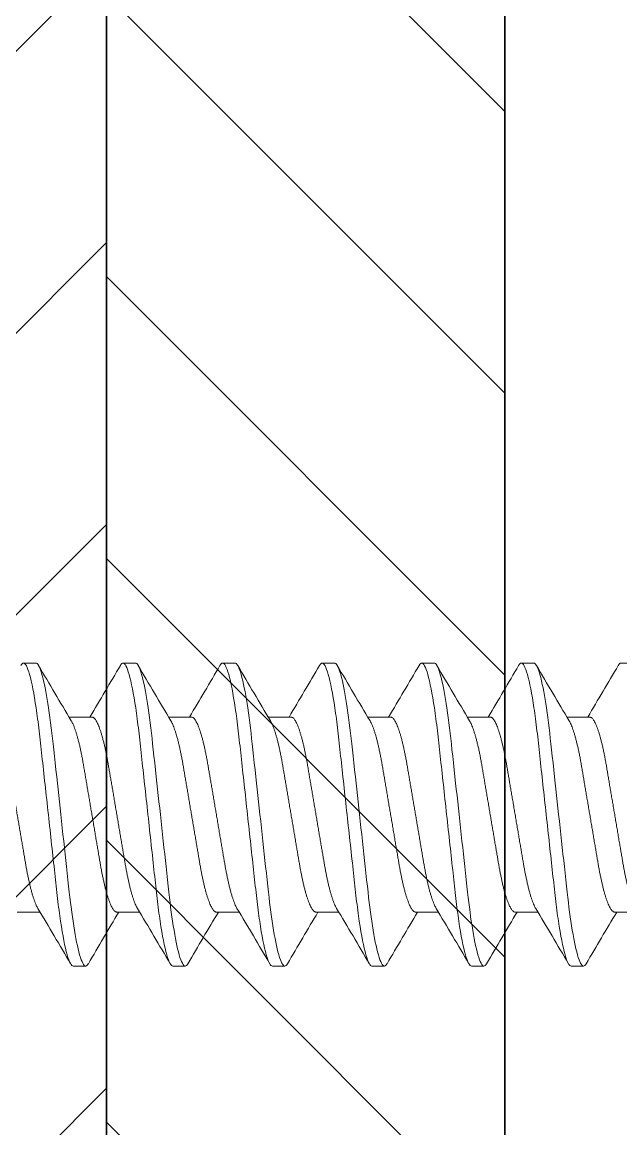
# Model space of a CAD drawing. Extents: x -26 to 91, y -47 to 75.
# Drawn here: x 48.408 to 48.784, y 52.028 to 52.722 of the extents above; entities that cross this region are included whole.
import ezdxf

# ---------------------------------------------------------------- set-up
doc = ezdxf.new("R2010")
doc.units = 0
doc.header["$MEASUREMENT"] = 0
doc.layers.get('0').update_dxf_attribs({"linetype": 'CONTINUOUS'})
for name, color, linetype in [('Ballons', 7, 'CONTINUOUS'), ('FRAME', 1, 'CONTINUOUS'), ('SETTING BLOCKS', 7, 'CONTINUOUS'), ('TEXT', 7, 'CONTINUOUS')]:
    doc.layers.add(name, color=color, linetype=linetype)

# ---------------------------------------------------------------- blocks, each defined once
blk = doc.blocks.new('3805 BLOCK FRAME')
blk.add_lwpolyline([(-0.0875, 0.309), (-0.0875, 1), (-0.9905, 1)])
blk = doc.blocks.new('A$C3BF656AD')
at = {"layer": 'SETTING BLOCKS'}
h = blk.add_hatch(dxfattribs=at)
h.set_pattern_fill('ANSI31', color=256, scale=0.25, angle=90, style=0)
h.set_pattern_definition([(135, (0.820812, -8.054306), (-0.02209709, -0.02209709), [])])
h.paths.add_polyline_path([(0, 0.0625), (0.25, 0.0625), (0.25, 0.1095), (0, 0.1095)])
h = blk.add_hatch(dxfattribs=at)
h.set_pattern_fill('ANSI31', color=256, scale=0.25, style=0)
h.set_pattern_definition([(45, (-2.098375, -8.085556), (-0.02209709, 0.02209709), [])])
h.paths.add_polyline_path([(0, 0), (0.25, 0), (0.25, 0.0625), (0, 0.0625)])
for points in [[(0, 0.0625), (0, 0.1095), (0.25, 0.1095), (0.25, 0.0625)], [(0, 0), (0, 0.0625), (0.25, 0.0625), (0.25, 0)]]:
    blk.add_lwpolyline(points, close=True, dxfattribs=at)
blk = doc.blocks.new('no 10 1 in')
at = {"color": 7, "linetype": 'Continuous', "lineweight": 15}
for p, q in [((55.43295, 25.67204), (55.42514, 25.67204)), ((55.49545, 25.67204), (55.48764, 25.67204)), ((55.55795, 25.67204), (55.55014, 25.67204)), ((55.62045, 25.67204), (55.61264, 25.67204)), ((55.68295, 25.67204), (55.67514, 25.67204)), ((55.74545, 25.67204), (55.73764, 25.67204)), ((55.40561, 25.63821), (55.39125, 25.63821)), ((55.46811, 25.63821), (55.45375, 25.63821)), ((55.53061, 25.63821), (55.51625, 25.63821)), ((55.59311, 25.63821), (55.57875, 25.63821)), ((55.65561, 25.63821), (55.64125, 25.63821)), ((55.71811, 25.63821), (55.70375, 25.63821)), ((55.78061, 25.63821), (55.76625, 25.63821)), ((55.42123, 25.51587), (55.43559, 25.51587)), ((55.48373, 25.51587), (55.49809, 25.51587)), ((55.54623, 25.51587), (55.56059, 25.51587)), ((55.60873, 25.51587), (55.62309, 25.51587)), ((55.67123, 25.51587), (55.68559, 25.51587)), ((55.73373, 25.51587), (55.74809, 25.51587)), ((55.39389, 25.48204), (55.4017, 25.48204)), ((55.45639, 25.48204), (55.4642, 25.48204)), ((55.51889, 25.48204), (55.5267, 25.48204)), ((55.58139, 25.48204), (55.5892, 25.48204)), ((55.64389, 25.48204), (55.6517, 25.48204)), ((55.70639, 25.48204), (55.7142, 25.48204)), ((55.76889, 25.48204), (55.7767, 25.48204))]:
    blk.add_line(p, q, dxfattribs=at)
at = {"color": 7, "linetype": 'Continuous', "lineweight": 15, "flags": 128}
for points in [[(55.42347, 25.67055), (55.42355, 25.6707), (55.42397, 25.67129), (55.42437, 25.67171), (55.42476, 25.67196), (55.42514, 25.67204), (55.42557, 25.67194), (55.42602, 25.67161), (55.42648, 25.67107), (55.42696, 25.67029), (55.42745, 25.66928), (55.42794, 25.66807), (55.42844, 25.66663), (55.42895, 25.66496), (55.42946, 25.66308), (55.42992, 25.66122), (55.43038, 25.65919), (55.43084, 25.657), (55.43129, 25.65466), (55.43175, 25.65217), (55.4322, 25.64954), (55.43265, 25.64679), (55.43309, 25.64391), (55.4335, 25.64108), (55.4339, 25.63816), (55.4343, 25.63515), (55.43468, 25.63208), (55.43506, 25.62895), (55.43542, 25.62576), (55.43584, 25.62193), (55.43628, 25.61796), (55.43673, 25.61385), (55.43719, 25.60963), (55.43762, 25.60576), (55.43805, 25.60181), (55.43849, 25.59779), (55.43894, 25.59371), (55.43939, 25.58959), (55.43984, 25.58543), (55.4403, 25.58124), (55.44076, 25.57704), (55.4412, 25.57305), (55.44164, 25.56907), (55.44207, 25.56512), (55.4425, 25.56119), (55.44293, 25.5573), (55.44335, 25.55347), (55.44384, 25.54903), (55.44431, 25.54468), (55.44478, 25.54045), (55.44523, 25.53634), (55.44562, 25.53278), (55.446, 25.52934), (55.44637, 25.52597), (55.44677, 25.52266), (55.44717, 25.51941), (55.44758, 25.51624), (55.44801, 25.51316), (55.44844, 25.51018), (55.44886, 25.50744), (55.44928, 25.50481), (55.44971, 25.5023), (55.45014, 25.49991), (55.45058, 25.49766), (55.45102, 25.49553), (55.45153, 25.49322), (55.45205, 25.49111), (55.45256, 25.48922), (55.45306, 25.48754), (55.45351, 25.48623), (55.45395, 25.48511), (55.45438, 25.48416), (55.4548, 25.48339), (55.45522, 25.48279), (55.45562, 25.48237), (55.45601, 25.48213), (55.45639, 25.48204), (55.45639, 25.48204)], [(55.48597, 25.67055), (55.48605, 25.6707), (55.48647, 25.67129), (55.48687, 25.67171), (55.48726, 25.67196), (55.48764, 25.67204), (55.48807, 25.67194), (55.48852, 25.67161), (55.48898, 25.67107), (55.48946, 25.67029), (55.48995, 25.66928), (55.49044, 25.66807), (55.49094, 25.66663), (55.49145, 25.66496), (55.49196, 25.66308), (55.49242, 25.66122), (55.49288, 25.65919), (55.49334, 25.657), (55.49379, 25.65466), (55.49425, 25.65217), (55.4947, 25.64954), (55.49515, 25.64679), (55.49559, 25.64391), (55.496, 25.64108), (55.4964, 25.63816), (55.4968, 25.63515), (55.49718, 25.63208), (55.49756, 25.62895), (55.49792, 25.62576), (55.49834, 25.62193), (55.49878, 25.61796), (55.49923, 25.61385), (55.49969, 25.60963), (55.50012, 25.60576), (55.50055, 25.60181), (55.50099, 25.59779), (55.50144, 25.59371), (55.50189, 25.58959), (55.50234, 25.58543), (55.5028, 25.58124), (55.50326, 25.57704), (55.5037, 25.57305), (55.50414, 25.56907), (55.50457, 25.56512), (55.505, 25.56119), (55.50543, 25.5573), (55.50585, 25.55347), (55.50634, 25.54903), (55.50681, 25.54468), (55.50728, 25.54045), (55.50773, 25.53634), (55.50812, 25.53278), (55.5085, 25.52934), (55.50887, 25.52597), (55.50927, 25.52266), (55.50967, 25.51941), (55.51008, 25.51624), (55.51051, 25.51316), (55.51094, 25.51018), (55.51136, 25.50744), (55.51178, 25.50481), (55.51221, 25.5023), (55.51264, 25.49991), (55.51308, 25.49766), (55.51352, 25.49553), (55.51403, 25.49322), (55.51455, 25.49111), (55.51506, 25.48922), (55.51556, 25.48754), (55.51601, 25.48623), (55.51645, 25.48511), (55.51688, 25.48416), (55.5173, 25.48339), (55.51772, 25.48279), (55.51812, 25.48237), (55.51851, 25.48213), (55.51889, 25.48204), (55.51889, 25.48204)], [(55.54847, 25.67055), (55.54855, 25.6707), (55.54897, 25.67129), (55.54937, 25.67171), (55.54976, 25.67196), (55.55014, 25.67204), (55.55057, 25.67194), (55.55102, 25.67161), (55.55148, 25.67107), (55.55196, 25.67029), (55.55245, 25.66928), (55.55294, 25.66807), (55.55344, 25.66663), (55.55395, 25.66496), (55.55446, 25.66308), (55.55492, 25.66122), (55.55538, 25.65919), (55.55584, 25.657), (55.55629, 25.65466), (55.55675, 25.65217), (55.5572, 25.64954), (55.55765, 25.64679), (55.55809, 25.64391), (55.5585, 25.64108), (55.5589, 25.63816), (55.5593, 25.63515), (55.55968, 25.63208), (55.56006, 25.62895), (55.56042, 25.62576), (55.56084, 25.62193), (55.56128, 25.61796), (55.56173, 25.61385), (55.56219, 25.60963), (55.56262, 25.60576), (55.56305, 25.60181), (55.56349, 25.59779), (55.56394, 25.59371), (55.56439, 25.58959), (55.56484, 25.58543), (55.5653, 25.58124), (55.56576, 25.57704), (55.5662, 25.57305), (55.56664, 25.56907), (55.56707, 25.56512), (55.5675, 25.56119), (55.56793, 25.5573), (55.56835, 25.55347), (55.56884, 25.54903), (55.56931, 25.54468), (55.56978, 25.54045), (55.57023, 25.53634), (55.57062, 25.53278), (55.571, 25.52934), (55.57137, 25.52597), (55.57177, 25.52266), (55.57217, 25.51941), (55.57258, 25.51624), (55.57301, 25.51316), (55.57344, 25.51018), (55.57386, 25.50744), (55.57428, 25.50481), (55.57471, 25.5023), (55.57514, 25.49991), (55.57558, 25.49766), (55.57602, 25.49553), (55.57653, 25.49322), (55.57705, 25.49111), (55.57756, 25.48922), (55.57806, 25.48754), (55.57851, 25.48623), (55.57895, 25.48511), (55.57938, 25.48416), (55.5798, 25.48339), (55.58022, 25.48279), (55.58062, 25.48237), (55.58101, 25.48213), (55.58139, 25.48204), (55.58139, 25.48204)], [(55.61097, 25.67055), (55.61105, 25.6707), (55.61147, 25.67129), (55.61187, 25.67171), (55.61226, 25.67196), (55.61264, 25.67204), (55.61307, 25.67194), (55.61352, 25.67161), (55.61398, 25.67107), (55.61446, 25.67029), (55.61495, 25.66928), (55.61544, 25.66807), (55.61594, 25.66663), (55.61645, 25.66496), (55.61696, 25.66308), (55.61742, 25.66122), (55.61788, 25.65919), (55.61834, 25.657), (55.61879, 25.65466), (55.61925, 25.65217), (55.6197, 25.64954), (55.62015, 25.64679), (55.62059, 25.64391), (55.621, 25.64108), (55.6214, 25.63816), (55.6218, 25.63515), (55.62218, 25.63208), (55.62256, 25.62895), (55.62292, 25.62576), (55.62334, 25.62193), (55.62378, 25.61796), (55.62423, 25.61385), (55.62469, 25.60963), (55.62512, 25.60576), (55.62555, 25.60181), (55.62599, 25.59779), (55.62644, 25.59371), (55.62689, 25.58959), (55.62734, 25.58543), (55.6278, 25.58124), (55.62826, 25.57704), (55.6287, 25.57305), (55.62914, 25.56907), (55.62957, 25.56512), (55.63, 25.56119), (55.63043, 25.5573), (55.63085, 25.55347), (55.63134, 25.54903), (55.63181, 25.54468), (55.63228, 25.54045), (55.63273, 25.53634), (55.63312, 25.53278), (55.6335, 25.52934), (55.63387, 25.52597), (55.63427, 25.52266), (55.63467, 25.51941), (55.63508, 25.51624), (55.63551, 25.51316), (55.63594, 25.51018), (55.63636, 25.50744), (55.63678, 25.50481), (55.63721, 25.5023), (55.63764, 25.49991), (55.63808, 25.49766), (55.63852, 25.49553), (55.63903, 25.49322), (55.63955, 25.49111), (55.64006, 25.48922), (55.64056, 25.48754), (55.64101, 25.48623), (55.64145, 25.48511), (55.64188, 25.48416), (55.6423, 25.48339), (55.64272, 25.48279), (55.64312, 25.48237), (55.64351, 25.48213), (55.64389, 25.48204), (55.64389, 25.48204)], [(55.67347, 25.67055), (55.67355, 25.6707), (55.67397, 25.67129), (55.67437, 25.67171), (55.67476, 25.67196), (55.67514, 25.67204), (55.67557, 25.67194), (55.67602, 25.67161), (55.67648, 25.67107), (55.67696, 25.67029), (55.67745, 25.66928), (55.67794, 25.66807), (55.67844, 25.66663), (55.67895, 25.66496), (55.67946, 25.66308), (55.67992, 25.66122), (55.68038, 25.65919), (55.68084, 25.657), (55.68129, 25.65466), (55.68175, 25.65217), (55.6822, 25.64954), (55.68265, 25.64679), (55.68309, 25.64391), (55.6835, 25.64108), (55.6839, 25.63816), (55.6843, 25.63515), (55.68468, 25.63208), (55.68506, 25.62895), (55.68542, 25.62576), (55.68584, 25.62193), (55.68628, 25.61796), (55.68673, 25.61385), (55.68719, 25.60963), (55.68762, 25.60576), (55.68805, 25.60181), (55.68849, 25.59779), (55.68894, 25.59371), (55.68939, 25.58959), (55.68984, 25.58543), (55.6903, 25.58124), (55.69076, 25.57704), (55.6912, 25.57305), (55.69164, 25.56907), (55.69207, 25.56512), (55.6925, 25.56119), (55.69293, 25.5573), (55.69335, 25.55347), (55.69384, 25.54903), (55.69431, 25.54468), (55.69478, 25.54045), (55.69523, 25.53634), (55.69562, 25.53278), (55.696, 25.52934), (55.69637, 25.52597), (55.69677, 25.52266), (55.69717, 25.51941), (55.69758, 25.51624), (55.69801, 25.51316), (55.69844, 25.51018), (55.69886, 25.50744), (55.69928, 25.50481), (55.69971, 25.5023), (55.70014, 25.49991), (55.70058, 25.49766), (55.70102, 25.49553), (55.70153, 25.49322), (55.70205, 25.49111), (55.70256, 25.48922), (55.70306, 25.48754), (55.70351, 25.48623), (55.70395, 25.48511), (55.70438, 25.48416), (55.7048, 25.48339), (55.70522, 25.48279), (55.70562, 25.48237), (55.70601, 25.48213), (55.70639, 25.48204), (55.70639, 25.48204)], [(55.73597, 25.67055), (55.73605, 25.6707), (55.73647, 25.67129), (55.73687, 25.67171), (55.73726, 25.67196), (55.73764, 25.67204), (55.73807, 25.67194), (55.73852, 25.67161), (55.73898, 25.67107), (55.73946, 25.67029), (55.73995, 25.66928), (55.74044, 25.66807), (55.74094, 25.66663), (55.74145, 25.66496), (55.74196, 25.66308), (55.74242, 25.66122), (55.74288, 25.65919), (55.74334, 25.657), (55.74379, 25.65466), (55.74425, 25.65217), (55.7447, 25.64954), (55.74515, 25.64679), (55.74559, 25.64391), (55.746, 25.64108), (55.7464, 25.63816), (55.7468, 25.63515), (55.74718, 25.63208), (55.74756, 25.62895), (55.74792, 25.62576), (55.74834, 25.62193), (55.74878, 25.61796), (55.74923, 25.61385), (55.74969, 25.60963), (55.75012, 25.60576), (55.75055, 25.60181), (55.75099, 25.59779), (55.75144, 25.59371), (55.75189, 25.58959), (55.75234, 25.58543), (55.7528, 25.58124), (55.75326, 25.57704), (55.7537, 25.57305), (55.75414, 25.56907), (55.75457, 25.56512), (55.755, 25.56119), (55.75543, 25.5573), (55.75585, 25.55347), (55.75634, 25.54903), (55.75681, 25.54468), (55.75728, 25.54045), (55.75773, 25.53634), (55.75812, 25.53278), (55.7585, 25.52934), (55.75887, 25.52597), (55.75927, 25.52266), (55.75967, 25.51941), (55.76008, 25.51624), (55.76051, 25.51316), (55.76094, 25.51018), (55.76136, 25.50744), (55.76178, 25.50481), (55.76221, 25.5023), (55.76264, 25.49991), (55.76308, 25.49766), (55.76352, 25.49553), (55.76403, 25.49322), (55.76455, 25.49111), (55.76506, 25.48922), (55.76556, 25.48754), (55.76601, 25.48623), (55.76645, 25.48511), (55.76688, 25.48416), (55.7673, 25.48339), (55.76772, 25.48279), (55.76812, 25.48237), (55.76851, 25.48213), (55.76889, 25.48204), (55.76889, 25.48204)]]:
    blk.add_lwpolyline(points, dxfattribs=at)
at = {"color": 7, "linetype": 'Continuous', "lineweight": 15}
for centre, radius, start, end in [((51.81804, 27.78099), 4.17768, 329.14215, 329.65759), ((58.92023, 27.71047), 4.03865, 210.33779, 210.91002), ((51.88177, 27.78026), 4.17626, 329.14206, 329.65768), ((58.98232, 27.71023), 4.03818, 210.33778, 210.91007), ((51.94472, 27.78), 4.17573, 329.14203, 329.65771), ((59.04361, 27.70951), 4.03677, 210.33766, 210.91015), ((52.00878, 27.77907), 4.17391, 329.14192, 329.65783), ((59.10684, 27.70995), 4.03762, 210.33772, 210.91009), ((52.06952, 27.78012), 4.17597, 329.14199, 329.65765), ((59.1708, 27.71082), 4.03932, 210.33784, 210.90997), ((52.12977, 27.78144), 4.17858, 329.1422, 329.65754), ((59.23435, 27.71143), 4.04053, 210.33792, 210.90988), ((59.00807, 23.37353), 4.17683, 149.14207, 149.65762), ((51.96894, 23.44351), 4.03885, 30.33781, 30.91), ((59.06968, 23.37405), 4.1758, 149.14203, 149.65771), ((52.03059, 23.44301), 4.03984, 30.3379, 30.90996), ((59.13264, 23.37379), 4.17633, 149.14206, 149.65768), ((52.09232, 23.44255), 4.04074, 30.33794, 30.90987), ((59.19514, 23.37379), 4.17633, 149.14206, 149.65768), ((52.15586, 23.44317), 4.03952, 30.33785, 30.90996), ((59.2585, 23.37327), 4.17734, 149.14208, 149.65757), ((52.21836, 23.44317), 4.03952, 30.33785, 30.90996), ((59.321, 23.37327), 4.17734, 149.14208, 149.65757), ((52.28233, 23.44403), 4.03782, 30.33773, 30.91008)]:
    blk.add_arc(centre, radius, start, end, dxfattribs=at)
for points, knots in [([(55.43295, 25.67204), (55.43408, 25.67204), (55.43539, 25.66973), (55.43815, 25.6601), (55.43958, 25.65279), (55.44156, 25.63947), (55.4422, 25.63465), (55.44338, 25.62461), (55.44393, 25.61939), (55.44579, 25.60246), (55.44718, 25.58977), (55.44997, 25.56432), (55.45136, 25.55163), (55.45322, 25.5347), (55.45377, 25.52948), (55.45496, 25.51943), (55.45559, 25.51462), (55.45757, 25.50129), (55.45901, 25.49399), (55.46176, 25.48436), (55.46307, 25.48204), (55.4642, 25.48204)], [0, 0, 0, 0, 0.125, 0.125, 0.25, 0.25, 0.3125, 0.3125, 0.375, 0.375, 0.5, 0.5, 0.625, 0.625, 0.6875, 0.6875, 0.75, 0.75, 0.875, 0.875, 1, 1, 1, 1]), ([(55.49545, 25.67204), (55.49658, 25.67204), (55.49789, 25.66973), (55.50065, 25.6601), (55.50208, 25.65279), (55.50406, 25.63947), (55.5047, 25.63465), (55.50588, 25.62461), (55.50643, 25.61939), (55.50829, 25.60246), (55.50968, 25.58977), (55.51247, 25.56432), (55.51386, 25.55163), (55.51572, 25.5347), (55.51627, 25.52948), (55.51746, 25.51943), (55.51809, 25.51462), (55.52007, 25.50129), (55.52151, 25.49399), (55.52426, 25.48436), (55.52557, 25.48204), (55.5267, 25.48204)], [0, 0, 0, 0, 0.125, 0.125, 0.25, 0.25, 0.3125, 0.3125, 0.375, 0.375, 0.5, 0.5, 0.625, 0.625, 0.6875, 0.6875, 0.75, 0.75, 0.875, 0.875, 1, 1, 1, 1]), ([(55.55795, 25.67204), (55.55908, 25.67204), (55.56039, 25.66973), (55.56315, 25.6601), (55.56458, 25.65279), (55.56656, 25.63947), (55.5672, 25.63465), (55.56838, 25.62461), (55.56893, 25.61939), (55.57079, 25.60246), (55.57218, 25.58977), (55.57497, 25.56432), (55.57636, 25.55163), (55.57822, 25.5347), (55.57877, 25.52948), (55.57996, 25.51943), (55.58059, 25.51462), (55.58257, 25.50129), (55.58401, 25.49399), (55.58676, 25.48436), (55.58807, 25.48204), (55.5892, 25.48204)], [0, 0, 0, 0, 0.125, 0.125, 0.25, 0.25, 0.3125, 0.3125, 0.375, 0.375, 0.5, 0.5, 0.625, 0.625, 0.6875, 0.6875, 0.75, 0.75, 0.875, 0.875, 1, 1, 1, 1]), ([(55.62045, 25.67204), (55.62158, 25.67204), (55.62289, 25.66973), (55.62565, 25.6601), (55.62708, 25.65279), (55.62906, 25.63947), (55.6297, 25.63465), (55.63088, 25.62461), (55.63143, 25.61939), (55.63329, 25.60246), (55.63468, 25.58977), (55.63747, 25.56432), (55.63886, 25.55163), (55.64072, 25.5347), (55.64127, 25.52948), (55.64246, 25.51943), (55.64309, 25.51462), (55.64507, 25.50129), (55.64651, 25.49399), (55.64926, 25.48436), (55.65057, 25.48204), (55.6517, 25.48204)], [0, 0, 0, 0, 0.125, 0.125, 0.25, 0.25, 0.3125, 0.3125, 0.375, 0.375, 0.5, 0.5, 0.625, 0.625, 0.6875, 0.6875, 0.75, 0.75, 0.875, 0.875, 1, 1, 1, 1]), ([(55.68295, 25.67204), (55.68408, 25.67204), (55.68539, 25.66973), (55.68815, 25.6601), (55.68958, 25.65279), (55.69156, 25.63947), (55.6922, 25.63465), (55.69338, 25.62461), (55.69393, 25.61939), (55.69579, 25.60246), (55.69718, 25.58977), (55.69997, 25.56432), (55.70136, 25.55163), (55.70322, 25.5347), (55.70377, 25.52948), (55.70496, 25.51943), (55.70559, 25.51462), (55.70757, 25.50129), (55.70901, 25.49399), (55.71176, 25.48436), (55.71307, 25.48204), (55.7142, 25.48204)], [0, 0, 0, 0, 0.125, 0.125, 0.25, 0.25, 0.3125, 0.3125, 0.375, 0.375, 0.5, 0.5, 0.625, 0.625, 0.6875, 0.6875, 0.75, 0.75, 0.875, 0.875, 1, 1, 1, 1]), ([(55.74545, 25.67204), (55.74658, 25.67204), (55.74789, 25.66973), (55.75065, 25.6601), (55.75208, 25.65279), (55.75406, 25.63947), (55.7547, 25.63465), (55.75588, 25.62461), (55.75643, 25.61939), (55.75829, 25.60246), (55.75968, 25.58977), (55.76247, 25.56432), (55.76386, 25.55163), (55.76572, 25.5347), (55.76627, 25.52948), (55.76746, 25.51943), (55.76809, 25.51462), (55.77007, 25.50129), (55.77151, 25.49399), (55.77426, 25.48436), (55.77557, 25.48204), (55.7767, 25.48204)], [0, 0, 0, 0, 0.125, 0.125, 0.25, 0.25, 0.3125, 0.3125, 0.375, 0.375, 0.5, 0.5, 0.625, 0.625, 0.6875, 0.6875, 0.75, 0.75, 0.875, 0.875, 1, 1, 1, 1]), ([(55.40561, 25.63821), (55.40577, 25.6382), (55.40609, 25.63816), (55.4066, 25.63789), (55.40712, 25.63746), (55.40766, 25.63683), (55.40821, 25.63602), (55.40877, 25.63502), (55.40934, 25.63384), (55.40993, 25.63245), (55.41054, 25.63085), (55.41115, 25.62904), (55.41176, 25.62705), (55.41237, 25.62489), (55.41297, 25.62258), (55.41355, 25.62017), (55.41411, 25.61767), (55.41464, 25.61512), (55.41516, 25.61247), (55.41566, 25.60976), (55.41614, 25.60697), (55.41663, 25.60409), (55.41713, 25.60111), (55.41767, 25.59797), (55.41823, 25.59469), (55.41881, 25.59127), (55.41941, 25.58778), (55.42001, 25.58423), (55.42062, 25.58065), (55.42122, 25.5771), (55.42182, 25.5736), (55.4224, 25.57018), (55.42298, 25.56679), (55.42355, 25.56345), (55.42411, 25.56017), (55.42465, 25.55696), (55.42518, 25.55385), (55.4257, 25.55079), (55.42621, 25.54779), (55.42671, 25.54485), (55.42723, 25.54199), (55.42777, 25.53922), (55.42833, 25.53653), (55.4289, 25.534), (55.42947, 25.53162), (55.43004, 25.5294), (55.43062, 25.52732), (55.4312, 25.5254), (55.43179, 25.52363), (55.43237, 25.52204), (55.43296, 25.52062), (55.43354, 25.51938), (55.43395, 25.51859), (55.43416, 25.51826), (55.43418, 25.51824)], [0, 0, 0, 0, 0.018425, 0.037098, 0.055995, 0.075092, 0.094361, 0.113774, 0.1333, 0.152908, 0.173502, 0.194114, 0.214705, 0.235238, 0.255675, 0.275982, 0.295213, 0.314265, 0.333111, 0.351727, 0.370105, 0.388591, 0.407319, 0.426267, 0.446323, 0.466559, 0.486941, 0.507436, 0.528005, 0.548612, 0.568283, 0.587921, 0.607494, 0.626969, 0.646317, 0.665508, 0.684513, 0.703307, 0.722741, 0.74198, 0.761439, 0.781155, 0.801099, 0.821241, 0.840622, 0.860124, 0.879715, 0.899364, 0.919038, 0.938704, 0.95833, 0.977882, 0.998253, 1, 1, 1, 1]), ([(55.46811, 25.63821), (55.46827, 25.6382), (55.46859, 25.63816), (55.4691, 25.63789), (55.46962, 25.63746), (55.47016, 25.63683), (55.47071, 25.63602), (55.47127, 25.63502), (55.47184, 25.63384), (55.47243, 25.63245), (55.47304, 25.63085), (55.47365, 25.62904), (55.47426, 25.62705), (55.47487, 25.62489), (55.47547, 25.62258), (55.47605, 25.62017), (55.47661, 25.61767), (55.47714, 25.61512), (55.47766, 25.61247), (55.47816, 25.60976), (55.47864, 25.60697), (55.47913, 25.60409), (55.47963, 25.60111), (55.48017, 25.59797), (55.48073, 25.59469), (55.48131, 25.59127), (55.48191, 25.58778), (55.48251, 25.58423), (55.48312, 25.58065), (55.48372, 25.5771), (55.48432, 25.5736), (55.4849, 25.57018), (55.48548, 25.56679), (55.48605, 25.56345), (55.48661, 25.56017), (55.48715, 25.55696), (55.48768, 25.55385), (55.4882, 25.55079), (55.48871, 25.54779), (55.48921, 25.54485), (55.48973, 25.54199), (55.49027, 25.53922), (55.49083, 25.53653), (55.4914, 25.534), (55.49197, 25.53162), (55.49254, 25.5294), (55.49312, 25.52732), (55.4937, 25.5254), (55.49429, 25.52363), (55.49487, 25.52204), (55.49546, 25.52062), (55.49604, 25.51938), (55.49645, 25.51859), (55.49666, 25.51826), (55.49668, 25.51824)], [0, 0, 0, 0, 0.018425, 0.037098, 0.055995, 0.075092, 0.094361, 0.113774, 0.1333, 0.152908, 0.173502, 0.194114, 0.214705, 0.235238, 0.255675, 0.275982, 0.295213, 0.314265, 0.333111, 0.351727, 0.370105, 0.388591, 0.407319, 0.426267, 0.446322, 0.466559, 0.486941, 0.507436, 0.528005, 0.548612, 0.568283, 0.587921, 0.607494, 0.626969, 0.646317, 0.665508, 0.684513, 0.703307, 0.722741, 0.74198, 0.761439, 0.781155, 0.801099, 0.821241, 0.840622, 0.860124, 0.879715, 0.899364, 0.919038, 0.938704, 0.95833, 0.977882, 0.998253, 1, 1, 1, 1]), ([(55.53061, 25.63821), (55.53077, 25.6382), (55.53109, 25.63816), (55.5316, 25.63789), (55.53212, 25.63746), (55.53266, 25.63683), (55.53321, 25.63602), (55.53377, 25.63502), (55.53434, 25.63384), (55.53493, 25.63245), (55.53554, 25.63085), (55.53615, 25.62904), (55.53676, 25.62705), (55.53737, 25.62489), (55.53797, 25.62258), (55.53855, 25.62017), (55.53911, 25.61767), (55.53964, 25.61512), (55.54016, 25.61247), (55.54066, 25.60976), (55.54114, 25.60697), (55.54163, 25.60409), (55.54213, 25.60111), (55.54267, 25.59797), (55.54323, 25.59469), (55.54381, 25.59127), (55.54441, 25.58778), (55.54501, 25.58423), (55.54562, 25.58065), (55.54622, 25.5771), (55.54682, 25.5736), (55.5474, 25.57018), (55.54798, 25.56679), (55.54855, 25.56345), (55.54911, 25.56017), (55.54965, 25.55696), (55.55018, 25.55385), (55.5507, 25.55079), (55.55121, 25.54779), (55.55171, 25.54485), (55.55223, 25.54199), (55.55277, 25.53922), (55.55333, 25.53653), (55.5539, 25.534), (55.55447, 25.53162), (55.55504, 25.5294), (55.55562, 25.52732), (55.5562, 25.5254), (55.55679, 25.52363), (55.55737, 25.52204), (55.55796, 25.52062), (55.55854, 25.51938), (55.55895, 25.51859), (55.55916, 25.51826), (55.55918, 25.51824)], [0, 0, 0, 0, 0.018425, 0.037098, 0.055995, 0.075092, 0.094361, 0.113774, 0.1333, 0.152908, 0.173502, 0.194114, 0.214705, 0.235238, 0.255675, 0.275982, 0.295213, 0.314265, 0.333111, 0.351727, 0.370105, 0.388591, 0.407319, 0.426267, 0.446322, 0.466559, 0.486941, 0.507436, 0.528005, 0.548612, 0.568283, 0.587921, 0.607494, 0.62697, 0.646317, 0.665508, 0.684513, 0.703307, 0.722741, 0.74198, 0.761439, 0.781155, 0.801099, 0.821241, 0.840622, 0.860124, 0.879715, 0.899364, 0.919038, 0.938704, 0.95833, 0.977882, 0.998253, 1, 1, 1, 1]), ([(55.59311, 25.63821), (55.59327, 25.6382), (55.59359, 25.63816), (55.5941, 25.63789), (55.59462, 25.63746), (55.59516, 25.63683), (55.59571, 25.63602), (55.59627, 25.63502), (55.59684, 25.63384), (55.59743, 25.63245), (55.59804, 25.63085), (55.59865, 25.62904), (55.59926, 25.62705), (55.59987, 25.62489), (55.60047, 25.62258), (55.60105, 25.62017), (55.60161, 25.61767), (55.60214, 25.61512), (55.60266, 25.61247), (55.60316, 25.60976), (55.60364, 25.60697), (55.60413, 25.60409), (55.60463, 25.60111), (55.60517, 25.59797), (55.60573, 25.59469), (55.60631, 25.59127), (55.60691, 25.58778), (55.60751, 25.58423), (55.60812, 25.58065), (55.60872, 25.5771), (55.60932, 25.5736), (55.6099, 25.57018), (55.61048, 25.56679), (55.61105, 25.56345), (55.61161, 25.56017), (55.61215, 25.55696), (55.61268, 25.55385), (55.6132, 25.55079), (55.61371, 25.54779), (55.61421, 25.54485), (55.61473, 25.54199), (55.61527, 25.53922), (55.61583, 25.53653), (55.6164, 25.534), (55.61697, 25.53162), (55.61754, 25.5294), (55.61812, 25.52732), (55.6187, 25.5254), (55.61929, 25.52363), (55.61987, 25.52204), (55.62046, 25.52062), (55.62104, 25.51938), (55.62145, 25.51859), (55.62166, 25.51826), (55.62168, 25.51824)], [0, 0, 0, 0, 0.018425, 0.037098, 0.055995, 0.075092, 0.094361, 0.113774, 0.1333, 0.152908, 0.173502, 0.194114, 0.214705, 0.235238, 0.255675, 0.275982, 0.295213, 0.314265, 0.333111, 0.351727, 0.370105, 0.388591, 0.407319, 0.426267, 0.446322, 0.466559, 0.486941, 0.507436, 0.528005, 0.548612, 0.568283, 0.587921, 0.607494, 0.626969, 0.646317, 0.665508, 0.684513, 0.703307, 0.722741, 0.74198, 0.761439, 0.781155, 0.801099, 0.821241, 0.840622, 0.860124, 0.879715, 0.899364, 0.919038, 0.938704, 0.95833, 0.977882, 0.998253, 1, 1, 1, 1]), ([(55.65561, 25.63821), (55.65577, 25.6382), (55.65609, 25.63816), (55.6566, 25.63789), (55.65712, 25.63746), (55.65766, 25.63683), (55.65821, 25.63602), (55.65877, 25.63502), (55.65934, 25.63384), (55.65993, 25.63245), (55.66054, 25.63085), (55.66115, 25.62904), (55.66176, 25.62705), (55.66237, 25.62489), (55.66297, 25.62258), (55.66355, 25.62017), (55.66411, 25.61767), (55.66464, 25.61512), (55.66516, 25.61247), (55.66566, 25.60976), (55.66614, 25.60697), (55.66663, 25.60409), (55.66713, 25.60111), (55.66767, 25.59797), (55.66823, 25.59469), (55.66881, 25.59127), (55.66941, 25.58778), (55.67001, 25.58423), (55.67062, 25.58065), (55.67122, 25.5771), (55.67182, 25.5736), (55.6724, 25.57018), (55.67298, 25.56679), (55.67355, 25.56345), (55.67411, 25.56017), (55.67465, 25.55696), (55.67518, 25.55385), (55.6757, 25.55079), (55.67621, 25.54779), (55.67671, 25.54485), (55.67723, 25.54199), (55.67777, 25.53922), (55.67833, 25.53653), (55.6789, 25.534), (55.67947, 25.53162), (55.68004, 25.5294), (55.68062, 25.52732), (55.6812, 25.5254), (55.68179, 25.52363), (55.68237, 25.52204), (55.68296, 25.52062), (55.68354, 25.51938), (55.68395, 25.51859), (55.68416, 25.51826), (55.68418, 25.51824)], [0, 0, 0, 0, 0.018425, 0.037098, 0.055995, 0.075092, 0.094361, 0.113774, 0.1333, 0.152908, 0.173502, 0.194114, 0.214705, 0.235238, 0.255675, 0.275982, 0.295213, 0.314265, 0.333111, 0.351727, 0.370105, 0.388591, 0.407319, 0.426267, 0.446322, 0.466559, 0.486941, 0.507436, 0.528005, 0.548612, 0.568283, 0.587921, 0.607494, 0.626969, 0.646317, 0.665508, 0.684513, 0.703307, 0.722741, 0.74198, 0.761439, 0.781155, 0.801099, 0.821241, 0.840622, 0.860124, 0.879715, 0.899364, 0.919038, 0.938704, 0.95833, 0.977882, 0.998253, 1, 1, 1, 1]), ([(55.71811, 25.63821), (55.71827, 25.6382), (55.71859, 25.63816), (55.7191, 25.63789), (55.71962, 25.63746), (55.72016, 25.63683), (55.72071, 25.63602), (55.72127, 25.63502), (55.72184, 25.63384), (55.72243, 25.63245), (55.72304, 25.63085), (55.72365, 25.62904), (55.72426, 25.62705), (55.72487, 25.62489), (55.72547, 25.62258), (55.72605, 25.62017), (55.72661, 25.61767), (55.72714, 25.61512), (55.72766, 25.61247), (55.72816, 25.60976), (55.72864, 25.60697), (55.72913, 25.60409), (55.72963, 25.60111), (55.73017, 25.59797), (55.73073, 25.59469), (55.73131, 25.59127), (55.73191, 25.58778), (55.73251, 25.58423), (55.73312, 25.58065), (55.73372, 25.5771), (55.73432, 25.5736), (55.7349, 25.57018), (55.73548, 25.56679), (55.73605, 25.56345), (55.73661, 25.56017), (55.73715, 25.55696), (55.73768, 25.55385), (55.7382, 25.55079), (55.73871, 25.54779), (55.73921, 25.54485), (55.73973, 25.54199), (55.74027, 25.53922), (55.74083, 25.53653), (55.7414, 25.534), (55.74197, 25.53162), (55.74254, 25.5294), (55.74312, 25.52732), (55.7437, 25.5254), (55.74429, 25.52363), (55.74487, 25.52204), (55.74546, 25.52062), (55.74604, 25.51938), (55.74645, 25.51859), (55.74666, 25.51826), (55.74668, 25.51824)], [0, 0, 0, 0, 0.018425, 0.037098, 0.055995, 0.075092, 0.094361, 0.113774, 0.1333, 0.152908, 0.173502, 0.194114, 0.214705, 0.235238, 0.255675, 0.275982, 0.295213, 0.314265, 0.333111, 0.351727, 0.370105, 0.388591, 0.407319, 0.426267, 0.446323, 0.466559, 0.486941, 0.507436, 0.528005, 0.548612, 0.568283, 0.587921, 0.607494, 0.626969, 0.646317, 0.665508, 0.684513, 0.703307, 0.722741, 0.74198, 0.761439, 0.781155, 0.801099, 0.821241, 0.840622, 0.860124, 0.879715, 0.899364, 0.919038, 0.938704, 0.95833, 0.977882, 0.998253, 1, 1, 1, 1]), ([(55.39267, 25.63584), (55.39283, 25.63557), (55.39317, 25.63497), (55.39372, 25.63383), (55.39431, 25.63245), (55.39491, 25.63085), (55.39553, 25.62904), (55.39614, 25.62705), (55.39675, 25.62489), (55.39734, 25.62258), (55.39792, 25.62017), (55.39848, 25.61767), (55.39902, 25.61512), (55.39953, 25.61247), (55.40003, 25.60976), (55.40051, 25.60697), (55.401, 25.60409), (55.40151, 25.60111), (55.40204, 25.59797), (55.4026, 25.59469), (55.40319, 25.59127), (55.40378, 25.58778), (55.40438, 25.58423), (55.40499, 25.58065), (55.4056, 25.5771), (55.40619, 25.5736), (55.40678, 25.57018), (55.40735, 25.56679), (55.40792, 25.56345), (55.40848, 25.56017), (55.40903, 25.55696), (55.40956, 25.55385), (55.41008, 25.55079), (55.41059, 25.54779), (55.41109, 25.54485), (55.41161, 25.54199), (55.41215, 25.53922), (55.41271, 25.53653), (55.41327, 25.534), (55.41384, 25.53162), (55.41442, 25.5294), (55.41499, 25.52732), (55.41558, 25.5254), (55.41616, 25.52364), (55.41675, 25.52204), (55.41733, 25.52062), (55.41792, 25.51937), (55.4185, 25.51829), (55.41908, 25.51739), (55.41965, 25.51671), (55.4202, 25.51622), (55.42073, 25.51593), (55.42106, 25.51589), (55.42123, 25.51587)], [0, 0, 0, 0, 0.016551, 0.036076, 0.055684, 0.076279, 0.09689, 0.117481, 0.138014, 0.158452, 0.178759, 0.19799, 0.217041, 0.235888, 0.254503, 0.272882, 0.291368, 0.310096, 0.329043, 0.349099, 0.369335, 0.389718, 0.410212, 0.430781, 0.451388, 0.471059, 0.490697, 0.51027, 0.529746, 0.549094, 0.568285, 0.58729, 0.606083, 0.625518, 0.644756, 0.664216, 0.683932, 0.703876, 0.724018, 0.743399, 0.7629, 0.782492, 0.802141, 0.821815, 0.841481, 0.861106, 0.880659, 0.90103, 0.921251, 0.941289, 0.961112, 0.980691, 1, 1, 1, 1]), ([(55.45517, 25.63584), (55.45533, 25.63557), (55.45567, 25.63497), (55.45622, 25.63383), (55.45681, 25.63245), (55.45741, 25.63085), (55.45803, 25.62904), (55.45864, 25.62705), (55.45925, 25.62489), (55.45984, 25.62258), (55.46042, 25.62017), (55.46098, 25.61767), (55.46152, 25.61512), (55.46203, 25.61247), (55.46253, 25.60976), (55.46301, 25.60697), (55.4635, 25.60409), (55.46401, 25.60111), (55.46454, 25.59797), (55.4651, 25.59469), (55.46569, 25.59127), (55.46628, 25.58778), (55.46688, 25.58423), (55.46749, 25.58065), (55.4681, 25.5771), (55.46869, 25.5736), (55.46928, 25.57018), (55.46985, 25.56679), (55.47042, 25.56345), (55.47098, 25.56017), (55.47153, 25.55696), (55.47206, 25.55385), (55.47258, 25.55079), (55.47309, 25.54779), (55.47359, 25.54485), (55.47411, 25.54199), (55.47465, 25.53922), (55.47521, 25.53653), (55.47577, 25.534), (55.47634, 25.53162), (55.47692, 25.5294), (55.47749, 25.52732), (55.47808, 25.5254), (55.47866, 25.52364), (55.47925, 25.52204), (55.47983, 25.52062), (55.48042, 25.51937), (55.481, 25.51829), (55.48158, 25.51739), (55.48215, 25.51671), (55.4827, 25.51622), (55.48323, 25.51593), (55.48356, 25.51589), (55.48373, 25.51587)], [0, 0, 0, 0, 0.016551, 0.036076, 0.055684, 0.076279, 0.09689, 0.117481, 0.138014, 0.158452, 0.178759, 0.19799, 0.217041, 0.235888, 0.254503, 0.272882, 0.291368, 0.310096, 0.329043, 0.349099, 0.369335, 0.389718, 0.410212, 0.430781, 0.451388, 0.471059, 0.490697, 0.51027, 0.529746, 0.549094, 0.568285, 0.58729, 0.606083, 0.625518, 0.644756, 0.664216, 0.683932, 0.703876, 0.724018, 0.743399, 0.7629, 0.782492, 0.802141, 0.821815, 0.841481, 0.861106, 0.880659, 0.90103, 0.921251, 0.941289, 0.961112, 0.980691, 1, 1, 1, 1]), ([(55.51767, 25.63584), (55.51783, 25.63557), (55.51817, 25.63497), (55.51872, 25.63383), (55.51931, 25.63245), (55.51991, 25.63085), (55.52053, 25.62904), (55.52114, 25.62705), (55.52175, 25.62489), (55.52234, 25.62258), (55.52292, 25.62017), (55.52348, 25.61767), (55.52402, 25.61512), (55.52453, 25.61247), (55.52503, 25.60976), (55.52551, 25.60697), (55.526, 25.60409), (55.52651, 25.60111), (55.52704, 25.59797), (55.5276, 25.59469), (55.52819, 25.59127), (55.52878, 25.58778), (55.52938, 25.58423), (55.52999, 25.58065), (55.5306, 25.5771), (55.53119, 25.5736), (55.53178, 25.57018), (55.53235, 25.56679), (55.53292, 25.56345), (55.53348, 25.56017), (55.53403, 25.55696), (55.53456, 25.55385), (55.53508, 25.55079), (55.53559, 25.54779), (55.53609, 25.54485), (55.53661, 25.54199), (55.53715, 25.53922), (55.53771, 25.53653), (55.53827, 25.534), (55.53884, 25.53162), (55.53942, 25.5294), (55.53999, 25.52732), (55.54058, 25.5254), (55.54116, 25.52364), (55.54175, 25.52204), (55.54233, 25.52062), (55.54292, 25.51937), (55.5435, 25.51829), (55.54408, 25.51739), (55.54465, 25.51671), (55.5452, 25.51622), (55.54573, 25.51593), (55.54606, 25.51589), (55.54623, 25.51587)], [0, 0, 0, 0, 0.01655, 0.036076, 0.055684, 0.076279, 0.09689, 0.117481, 0.138014, 0.158452, 0.178759, 0.19799, 0.217041, 0.235888, 0.254503, 0.272882, 0.291368, 0.310096, 0.329043, 0.349099, 0.369335, 0.389718, 0.410212, 0.430781, 0.451388, 0.471059, 0.490697, 0.51027, 0.529746, 0.549094, 0.568285, 0.58729, 0.606083, 0.625518, 0.644756, 0.664216, 0.683932, 0.703876, 0.724018, 0.743399, 0.7629, 0.782492, 0.802141, 0.821815, 0.841481, 0.861106, 0.880659, 0.90103, 0.921251, 0.941289, 0.961112, 0.980691, 1, 1, 1, 1]), ([(55.58017, 25.63584), (55.58033, 25.63557), (55.58067, 25.63497), (55.58122, 25.63383), (55.58181, 25.63245), (55.58241, 25.63085), (55.58303, 25.62904), (55.58364, 25.62705), (55.58425, 25.62489), (55.58484, 25.62258), (55.58542, 25.62017), (55.58598, 25.61767), (55.58652, 25.61512), (55.58703, 25.61247), (55.58753, 25.60976), (55.58801, 25.60697), (55.5885, 25.60409), (55.58901, 25.60111), (55.58954, 25.59797), (55.5901, 25.59469), (55.59069, 25.59127), (55.59128, 25.58778), (55.59188, 25.58423), (55.59249, 25.58065), (55.5931, 25.5771), (55.59369, 25.5736), (55.59428, 25.57018), (55.59485, 25.56679), (55.59542, 25.56345), (55.59598, 25.56017), (55.59653, 25.55696), (55.59706, 25.55385), (55.59758, 25.55079), (55.59809, 25.54779), (55.59859, 25.54485), (55.59911, 25.54199), (55.59965, 25.53922), (55.60021, 25.53653), (55.60077, 25.534), (55.60134, 25.53162), (55.60192, 25.5294), (55.60249, 25.52732), (55.60308, 25.5254), (55.60366, 25.52364), (55.60425, 25.52204), (55.60483, 25.52062), (55.60542, 25.51937), (55.606, 25.51829), (55.60658, 25.51739), (55.60715, 25.51671), (55.6077, 25.51622), (55.60823, 25.51593), (55.60856, 25.51589), (55.60873, 25.51587)], [0, 0, 0, 0, 0.01655, 0.036076, 0.055684, 0.076279, 0.09689, 0.117481, 0.138014, 0.158452, 0.178759, 0.19799, 0.217041, 0.235888, 0.254503, 0.272882, 0.291368, 0.310096, 0.329043, 0.349099, 0.369335, 0.389718, 0.410212, 0.430781, 0.451388, 0.471059, 0.490697, 0.51027, 0.529746, 0.549094, 0.568285, 0.58729, 0.606083, 0.625518, 0.644756, 0.664216, 0.683932, 0.703876, 0.724018, 0.743399, 0.7629, 0.782492, 0.802141, 0.821815, 0.841481, 0.861106, 0.880659, 0.90103, 0.921251, 0.941289, 0.961112, 0.980691, 1, 1, 1, 1]), ([(55.64267, 25.63584), (55.64283, 25.63557), (55.64317, 25.63497), (55.64372, 25.63383), (55.64431, 25.63245), (55.64491, 25.63085), (55.64553, 25.62904), (55.64614, 25.62705), (55.64675, 25.62489), (55.64734, 25.62258), (55.64792, 25.62017), (55.64848, 25.61767), (55.64902, 25.61512), (55.64953, 25.61247), (55.65003, 25.60976), (55.65051, 25.60697), (55.651, 25.60409), (55.65151, 25.60111), (55.65204, 25.59797), (55.6526, 25.59469), (55.65319, 25.59127), (55.65378, 25.58778), (55.65438, 25.58423), (55.65499, 25.58065), (55.6556, 25.5771), (55.65619, 25.5736), (55.65678, 25.57018), (55.65735, 25.56679), (55.65792, 25.56345), (55.65848, 25.56017), (55.65903, 25.55696), (55.65956, 25.55385), (55.66008, 25.55079), (55.66059, 25.54779), (55.66109, 25.54485), (55.66161, 25.54199), (55.66215, 25.53922), (55.66271, 25.53653), (55.66327, 25.534), (55.66384, 25.53162), (55.66442, 25.5294), (55.66499, 25.52732), (55.66558, 25.5254), (55.66616, 25.52364), (55.66675, 25.52204), (55.66733, 25.52062), (55.66792, 25.51937), (55.6685, 25.51829), (55.66908, 25.51739), (55.66965, 25.51671), (55.6702, 25.51622), (55.67073, 25.51593), (55.67106, 25.51589), (55.67123, 25.51587)], [0, 0, 0, 0, 0.016551, 0.036076, 0.055684, 0.076279, 0.09689, 0.117481, 0.138014, 0.158452, 0.178759, 0.19799, 0.217041, 0.235888, 0.254503, 0.272882, 0.291368, 0.310096, 0.329043, 0.349099, 0.369335, 0.389718, 0.410212, 0.430781, 0.451388, 0.471059, 0.490697, 0.51027, 0.529746, 0.549094, 0.568285, 0.58729, 0.606083, 0.625518, 0.644756, 0.664216, 0.683932, 0.703876, 0.724018, 0.743399, 0.7629, 0.782492, 0.802141, 0.821815, 0.841481, 0.861106, 0.880659, 0.90103, 0.921251, 0.941289, 0.961112, 0.980691, 1, 1, 1, 1]), ([(55.70517, 25.63584), (55.70533, 25.63557), (55.70567, 25.63497), (55.70622, 25.63383), (55.70681, 25.63245), (55.70741, 25.63085), (55.70803, 25.62904), (55.70864, 25.62705), (55.70925, 25.62489), (55.70984, 25.62258), (55.71042, 25.62017), (55.71098, 25.61767), (55.71152, 25.61512), (55.71203, 25.61247), (55.71253, 25.60976), (55.71301, 25.60697), (55.7135, 25.60409), (55.71401, 25.60111), (55.71454, 25.59797), (55.7151, 25.59469), (55.71569, 25.59127), (55.71628, 25.58778), (55.71688, 25.58423), (55.71749, 25.58065), (55.7181, 25.5771), (55.71869, 25.5736), (55.71928, 25.57018), (55.71985, 25.56679), (55.72042, 25.56345), (55.72098, 25.56017), (55.72153, 25.55696), (55.72206, 25.55385), (55.72258, 25.55079), (55.72309, 25.54779), (55.72359, 25.54485), (55.72411, 25.54199), (55.72465, 25.53922), (55.72521, 25.53653), (55.72577, 25.534), (55.72634, 25.53162), (55.72692, 25.5294), (55.72749, 25.52732), (55.72808, 25.5254), (55.72866, 25.52364), (55.72925, 25.52204), (55.72983, 25.52062), (55.73042, 25.51937), (55.731, 25.51829), (55.73158, 25.51739), (55.73215, 25.51671), (55.7327, 25.51622), (55.73323, 25.51593), (55.73356, 25.51589), (55.73373, 25.51587)], [0, 0, 0, 0, 0.016551, 0.036076, 0.055684, 0.076279, 0.09689, 0.117481, 0.138014, 0.158452, 0.178759, 0.19799, 0.217041, 0.235888, 0.254503, 0.272882, 0.291368, 0.310096, 0.329043, 0.349099, 0.369335, 0.389718, 0.410212, 0.430781, 0.451388, 0.471059, 0.490697, 0.51027, 0.529746, 0.549094, 0.568285, 0.58729, 0.606083, 0.625518, 0.644756, 0.664216, 0.683932, 0.703876, 0.724018, 0.743399, 0.7629, 0.782492, 0.802141, 0.821815, 0.841481, 0.861106, 0.880659, 0.90103, 0.921251, 0.941289, 0.961112, 0.980691, 1, 1, 1, 1]), ([(55.76767, 25.63584), (55.76783, 25.63557), (55.76817, 25.63497), (55.76872, 25.63383), (55.76931, 25.63245), (55.76991, 25.63085), (55.77053, 25.62904), (55.77114, 25.62705), (55.77175, 25.62489), (55.77234, 25.62258), (55.77292, 25.62017), (55.77348, 25.61767), (55.77402, 25.61512), (55.77453, 25.61247), (55.77503, 25.60976), (55.77551, 25.60697), (55.776, 25.60409), (55.77651, 25.60111), (55.77704, 25.59797), (55.7776, 25.59469), (55.77819, 25.59127), (55.77878, 25.58778), (55.77938, 25.58423), (55.77999, 25.58065), (55.7806, 25.5771), (55.78119, 25.5736), (55.78178, 25.57018), (55.78235, 25.56679), (55.78292, 25.56345), (55.78348, 25.56017), (55.78403, 25.55696), (55.78456, 25.55385), (55.78508, 25.55079), (55.78559, 25.54779), (55.78609, 25.54485), (55.78661, 25.54199), (55.78715, 25.53922), (55.78771, 25.53653), (55.78827, 25.534), (55.78884, 25.53162), (55.78942, 25.5294), (55.78999, 25.52732), (55.79058, 25.5254), (55.79116, 25.52364), (55.79175, 25.52204), (55.79233, 25.52062), (55.79292, 25.51937), (55.7935, 25.51829), (55.79408, 25.51739), (55.79465, 25.51671), (55.7952, 25.51622), (55.79573, 25.51593), (55.79606, 25.51589), (55.79623, 25.51587)], [0, 0, 0, 0, 0.016551, 0.036076, 0.055684, 0.076279, 0.09689, 0.117481, 0.138014, 0.158452, 0.178759, 0.19799, 0.217041, 0.235888, 0.254503, 0.272882, 0.291368, 0.310096, 0.329043, 0.349099, 0.369335, 0.389718, 0.410212, 0.430781, 0.451388, 0.471059, 0.490697, 0.51027, 0.529746, 0.549094, 0.568285, 0.58729, 0.606083, 0.625518, 0.644756, 0.664216, 0.683932, 0.703876, 0.724018, 0.743399, 0.7629, 0.782492, 0.802141, 0.821815, 0.841481, 0.861106, 0.880659, 0.90103, 0.921251, 0.941289, 0.961112, 0.980691, 1, 1, 1, 1]), ([(55.4017, 25.48204), (55.40185, 25.48206), (55.40213, 25.4821), (55.40258, 25.48245), (55.403, 25.48291), (55.40326, 25.48336), (55.40337, 25.48355)], [0, 0, 0, 0, 0.2676565, 0.5384852, 0.8122224, 1, 1, 1, 1]), ([(55.4642, 25.48204), (55.46435, 25.48206), (55.46463, 25.4821), (55.46508, 25.48245), (55.4655, 25.48291), (55.46576, 25.48336), (55.46587, 25.48355)], [0, 0, 0, 0, 0.267657, 0.538485, 0.812222, 1, 1, 1, 1]), ([(55.5267, 25.48204), (55.52685, 25.48206), (55.52713, 25.4821), (55.52758, 25.48245), (55.528, 25.48291), (55.52826, 25.48336), (55.52837, 25.48355)], [0, 0, 0, 0, 0.267657, 0.538485, 0.812222, 1, 1, 1, 1]), ([(55.5892, 25.48204), (55.58935, 25.48206), (55.58963, 25.4821), (55.59008, 25.48245), (55.5905, 25.48291), (55.59076, 25.48336), (55.59087, 25.48355)], [0, 0, 0, 0, 0.267657, 0.538485, 0.812222, 1, 1, 1, 1]), ([(55.6517, 25.48204), (55.65185, 25.48206), (55.65213, 25.4821), (55.65258, 25.48245), (55.653, 25.48291), (55.65326, 25.48336), (55.65337, 25.48355)], [0, 0, 0, 0, 0.267656, 0.538485, 0.812222, 1, 1, 1, 1]), ([(55.7142, 25.48204), (55.71435, 25.48206), (55.71463, 25.4821), (55.71508, 25.48245), (55.7155, 25.48291), (55.71576, 25.48336), (55.71587, 25.48355)], [0, 0, 0, 0, 0.267656, 0.538485, 0.812222, 1, 1, 1, 1]), ([(55.7767, 25.48204), (55.77685, 25.48206), (55.77713, 25.4821), (55.77758, 25.48245), (55.778, 25.48291), (55.77826, 25.48336), (55.77837, 25.48355)], [0, 0, 0, 0, 0.267657, 0.538485, 0.812222, 1, 1, 1, 1])]:
    blk.add_open_spline(points, degree=3, knots=knots, dxfattribs=at)

msp = doc.modelspace()

# ---------------------------------------------------------------- block references
at = {"layer": 'Ballons', "rotation": 180}
msp.add_blockref('no 10 1 in', (104.18538, 77.80236), dxfattribs=at)
at = {"layer": 'FRAME', "rotation": 270}
msp.add_blockref('3805 BLOCK FRAME', (47.7108, 51.75082), dxfattribs=at)
at = {"layer": 'TEXT', "xscale": 4, "yscale": 4, "zscale": 4, "rotation": 90}
msp.add_blockref('A$C3BF656AD', (48.7108, 51.88959), dxfattribs=at)

doc.saveas('drawing.dxf')
